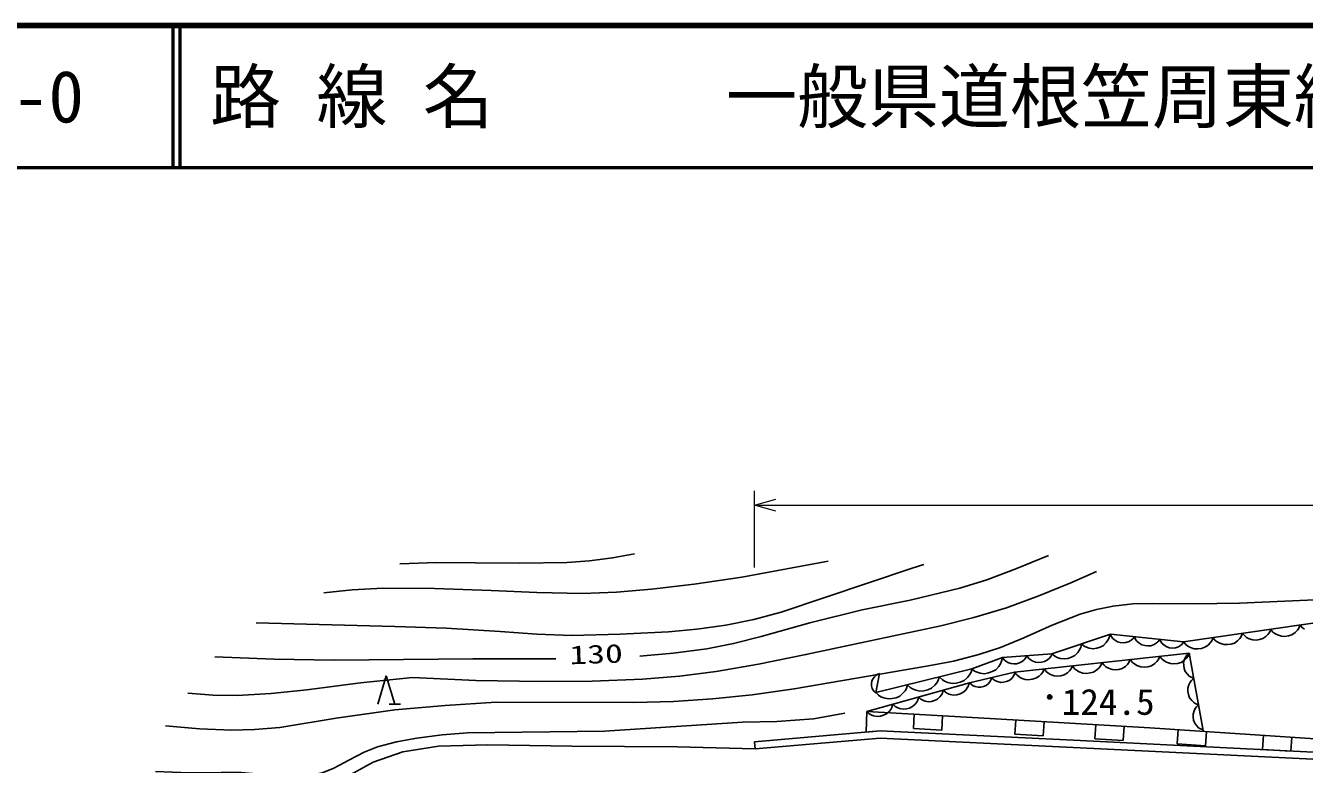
# Model space of a CAD drawing. Units: millimetres, scale not verified. Extents: x 40000 to 680000, y 20000 to 380000.
# Drawn here: x 167387 to 257481, y 327914 to 380000 of the extents above; entities that cross this region are included whole.
import ezdxf
from ezdxf.enums import TextEntityAlignment as Align

# ---------------------------------------------------------------- set-up
doc = ezdxf.new("R2010")
doc.units = ezdxf.units.MM
doc.header["$LTSCALE"] = 1000
for name, color, linetype, lineweight in [('M-BGD', 7, 'Continuous', 25), ('M-STR-HTXT', 7, 'Continuous', 13), ('M-TTL', 2, 'Continuous', 140), ('M-TTL-LINE', 7, 'Continuous', 50)]:
    doc.layers.add(name, color=color, linetype=linetype, lineweight=lineweight)
doc.layers.add('M-TTL-TXT', color=7, linetype='Continuous')
doc.styles.add('ＭＳ ゴシック', font='')
doc.styles.get('ＭＳ ゴシック').set_extended_font_data('MS Gothic')

msp = doc.modelspace()

# ---------------------------------------------------------------- linework, layer by layer
at = {"layer": 'M-BGD'}
for p, q in [((248969, 336549), (261320, 338334)), ((239693, 335705), (243810, 337094)), ((243716, 336841), (243768, 337080)), ((243810, 337094), (248969, 336549)), ((243810, 337094), (243894, 336914)), ((253031, 336924), (253126, 337150)), ((253126, 337150), (253273, 336969)), ((253273, 336969), (253409, 336867)), ((254772, 336943), (254914, 337085)), ((254914, 337085), (255015, 337221)), ((255015, 337221), (255105, 337436)), ((255105, 337436), (255260, 337246)), ((255260, 337246), (255403, 337139)), ((255403, 337139), (255587, 337039)), ((255587, 337039), (255855, 336950)), ((255855, 336950), (256110, 336944)), ((256110, 336944), (256359, 336980)), ((256359, 336980), (256603, 337058)), ((256603, 337058), (256834, 337219)), ((256834, 337219), (256982, 337368)), ((256982, 337368), (257089, 337510)), ((257089, 337510), (257184, 337736)), ((257184, 337736), (257338, 337546)), ((257338, 337546), (257481, 337440)), ((241640, 335991), (241723, 336158)), ((241723, 336158), (241778, 336409)), ((241778, 336409), (241964, 336250)), ((241964, 336250), (242124, 336171)), ((242124, 336171), (242324, 336105)), ((242324, 336105), (242603, 336066)), ((242603, 336066), (242855, 336107)), ((242855, 336107), (243094, 336188)), ((243094, 336188), (243319, 336308)), ((243319, 336308), (243518, 336508)), ((243518, 336508), (243636, 336681)), ((243636, 336681), (243716, 336841)), ((243894, 336914), (243985, 336802)), ((243985, 336802), (244109, 336687)), ((244109, 336687), (244301, 336564)), ((244301, 336564), (244501, 336508)), ((244501, 336508), (244703, 336487)), ((244703, 336487), (244910, 336499)), ((244910, 336499), (245124, 336579)), ((245124, 336579), (245270, 336666)), ((245270, 336666), (245382, 336757)), ((245382, 336757), (245501, 336915)), ((245501, 336915), (245589, 336725)), ((245589, 336725), (245685, 336606)), ((245685, 336606), (245817, 336484)), ((245817, 336484), (246021, 336354)), ((246021, 336354), (246232, 336295)), ((246232, 336295), (246447, 336272)), ((246447, 336272), (246665, 336285)), ((246665, 336285), (246891, 336370)), ((246891, 336370), (247046, 336462)), ((247046, 336462), (247165, 336558)), ((247165, 336558), (247291, 336726)), ((247291, 336726), (247375, 336546)), ((247375, 336546), (247465, 336434)), ((247465, 336434), (247590, 336318)), ((247590, 336318), (247782, 336195)), ((247782, 336195), (247981, 336140)), ((247981, 336140), (248184, 336119)), ((248184, 336119), (248391, 336131)), ((248391, 336131), (248604, 336211)), ((248604, 336211), (248750, 336298)), ((248750, 336298), (248862, 336389)), ((248862, 336389), (248982, 336547)), ((248969, 336549), (249124, 336359)), ((249124, 336359), (249267, 336252)), ((249267, 336252), (249451, 336151)), ((249451, 336151), (249718, 336063)), ((249718, 336063), (249974, 336057)), ((249974, 336057), (250223, 336093)), ((250223, 336093), (250467, 336171)), ((250467, 336171), (250698, 336332)), ((250698, 336332), (250846, 336480)), ((250846, 336480), (250953, 336623)), ((250953, 336623), (251047, 336849)), ((251047, 336849), (251202, 336659)), ((251202, 336659), (251345, 336553)), ((251345, 336553), (251529, 336452)), ((251529, 336452), (251797, 336363)), ((251797, 336363), (252052, 336358)), ((252052, 336358), (252302, 336394)), ((252302, 336394), (252545, 336471)), ((252545, 336471), (252776, 336632)), ((252776, 336632), (252925, 336781)), ((252925, 336781), (253031, 336924)), ((253409, 336867), (253585, 336771)), ((253585, 336771), (253839, 336687)), ((253839, 336687), (254083, 336682)), ((254083, 336682), (254320, 336716)), ((254320, 336716), (254552, 336790)), ((254552, 336790), (254772, 336943)), ((234039, 334664), (236221, 335457)), ((236067, 335010), (236149, 335186)), ((236149, 335186), (236200, 335450)), ((236221, 335457), (239693, 335705)), ((236221, 335457), (236335, 335295)), ((236335, 335295), (236444, 335201)), ((236444, 335201), (236587, 335108)), ((237064, 334416), (249366, 335755)), ((237408, 335065), (237604, 335181)), ((237604, 335181), (237733, 335293)), ((237733, 335293), (237827, 335402)), ((237827, 335402), (237917, 335578)), ((237917, 335578), (238037, 335407)), ((238037, 335407), (238153, 335307)), ((238153, 335307), (238304, 335209)), ((238304, 335209), (238527, 335117)), ((238961, 335112), (239174, 335163)), ((239174, 335163), (239381, 335286)), ((239381, 335286), (239517, 335404)), ((239517, 335404), (239617, 335519)), ((239617, 335519), (239712, 335707)), ((239693, 335705), (239889, 335539)), ((239889, 335539), (240056, 335456)), ((240056, 335456), (240265, 335387)), ((240265, 335387), (240557, 335347)), ((240557, 335347), (240822, 335389)), ((240822, 335389), (241072, 335474)), ((241072, 335474), (241308, 335600)), ((241308, 335600), (241516, 335809)), ((241516, 335809), (241640, 335991)), ((245119, 335091), (245216, 335303)), ((245216, 335303), (245364, 335108)), ((246936, 335026), (247090, 335169)), ((247090, 335169), (247201, 335308)), ((247201, 335308), (247304, 335530)), ((247304, 335530), (247452, 335335)), ((247452, 335335), (247591, 335224)), ((247591, 335224), (247771, 335117)), ((248787, 335100), (249024, 335253)), ((249041, 335330), (248973, 335098)), ((249024, 335253), (249177, 335396)), ((249121, 335491), (249041, 335330)), ((249208, 335616), (249121, 335491)), ((249177, 335396), (249289, 335535)), ((249366, 335755), (249208, 335616)), ((249289, 335535), (249392, 335758)), ((249366, 335755), (250358, 330299)), ((227388, 334259), (227290, 334192)), ((227293, 332977), (234039, 334664)), ((227541, 334316), (227293, 332977)), ((227541, 334316), (227388, 334259)), ((233890, 333672), (237064, 334416)), ((233897, 334233), (234002, 334407)), ((234002, 334407), (234084, 334675)), ((234039, 334664), (234247, 334495)), ((234247, 334495), (234424, 334412)), ((234424, 334412), (234644, 334345)), ((234644, 334345), (234950, 334310)), ((234950, 334310), (235226, 334361)), ((235226, 334361), (235485, 334455)), ((235485, 334455), (235729, 334593)), ((235729, 334593), (235941, 334817)), ((235941, 334817), (236067, 335010)), ((236587, 335108), (236798, 335021)), ((236798, 335021), (237004, 335002)), ((237004, 335002), (237207, 335016)), ((237042, 334236), (237103, 334425)), ((237064, 334416), (237212, 334221)), ((237207, 335016), (237408, 335065)), ((238527, 335117), (238745, 335096)), ((238745, 335096), (238961, 335112)), ((238785, 334138), (238938, 334282)), ((238938, 334282), (239050, 334421)), ((239050, 334421), (239152, 334643)), ((239152, 334643), (239293, 334457)), ((239293, 334457), (239425, 334351)), ((239425, 334351), (239597, 334249)), ((239597, 334249), (239849, 334156)), ((240565, 334233), (240790, 334379)), ((240790, 334379), (240936, 334515)), ((240936, 334515), (241043, 334648)), ((241043, 334648), (241140, 334859)), ((241140, 334859), (241288, 334664)), ((241288, 334664), (241427, 334553)), ((241427, 334553), (241608, 334446)), ((241608, 334446), (241872, 334348)), ((241872, 334348), (242127, 334333)), ((242127, 334333), (242378, 334360)), ((242378, 334360), (242624, 334429)), ((242624, 334429), (242860, 334582)), ((242860, 334582), (243014, 334725)), ((243014, 334725), (243125, 334864)), ((243125, 334864), (243228, 335087)), ((243228, 335087), (243369, 334901)), ((243369, 334901), (243501, 334795)), ((243501, 334795), (243673, 334693)), ((243673, 334693), (243925, 334599)), ((243925, 334599), (244168, 334585)), ((244168, 334585), (244406, 334611)), ((244406, 334611), (244641, 334677)), ((244641, 334677), (244866, 334822)), ((244866, 334822), (245012, 334959)), ((245012, 334959), (245119, 335091)), ((245364, 335108), (245503, 334996)), ((245503, 334996), (245684, 334889)), ((245684, 334889), (245948, 334791)), ((245948, 334791), (246203, 334777)), ((246203, 334777), (246454, 334804)), ((246454, 334804), (246700, 334873)), ((246700, 334873), (246936, 335026)), ((247771, 335117), (248036, 335019)), ((248036, 335019), (248291, 335004)), ((248291, 335004), (248541, 335031)), ((248541, 335031), (248787, 335100)), ((248973, 335098), (248976, 334879)), ((248976, 334879), (249015, 334667)), ((249015, 334667), (249089, 334461)), ((249089, 334461), (249234, 334267)), ((249234, 334267), (249366, 334145)), ((192192, 332161), (192792, 334161)), ((192792, 334161), (193392, 332161)), ((226648, 331638), (233890, 333672)), ((226985, 333622), (226982, 333452)), ((226982, 333452), (227034, 333271)), ((227016, 333787), (226985, 333622)), ((227074, 333947), (227016, 333787)), ((227187, 334097), (227074, 333947)), ((227290, 334192), (227187, 334097)), ((229446, 333278), (229524, 333535)), ((229524, 333535), (229714, 333345)), ((231198, 333290), (231432, 333490)), ((231432, 333490), (231577, 333669)), ((231577, 333669), (231677, 333836)), ((231677, 333836), (231755, 334093)), ((231755, 334093), (231953, 333895)), ((231953, 333895), (232128, 333790)), ((232128, 333790), (232349, 333697)), ((232349, 333697), (232663, 333627)), ((232663, 333627), (232954, 333650)), ((232954, 333650), (233234, 333720)), ((233234, 333720), (233502, 333837)), ((233502, 333837), (233746, 334046)), ((233731, 333311), (233810, 333452)), ((233746, 334046), (233897, 334233)), ((233810, 333452), (233869, 333666)), ((233890, 333672), (234020, 333538)), ((234020, 333538), (234135, 333466)), ((234135, 333466), (234282, 333402)), ((234282, 333402), (234491, 333352)), ((234491, 333352), (234685, 333365)), ((234685, 333365), (234872, 333409)), ((234872, 333409), (235051, 333484)), ((235051, 333484), (235216, 333621)), ((235216, 333621), (235319, 333744)), ((235319, 333744), (235391, 333859)), ((235391, 333859), (235448, 334037)), ((235448, 334037), (235586, 333894)), ((235586, 333894), (235708, 333818)), ((235708, 333818), (235864, 333750)), ((235864, 333750), (236086, 333697)), ((236086, 333697), (236292, 333711)), ((236292, 333711), (236491, 333757)), ((236491, 333757), (236682, 333837)), ((236682, 333837), (236857, 333983)), ((236857, 333983), (236966, 334113)), ((236966, 334113), (237042, 334236)), ((237212, 334221), (237351, 334109)), ((237351, 334109), (237532, 334002)), ((237532, 334002), (237796, 333904)), ((237796, 333904), (238051, 333889)), ((238051, 333889), (238302, 333917)), ((238302, 333917), (238548, 333986)), ((238548, 333986), (238785, 334138)), ((239849, 334156), (240092, 334142)), ((240092, 334142), (240330, 334168)), ((240330, 334168), (240565, 334233)), ((249345, 333535), (249273, 333291)), ((249430, 333705), (249345, 333535)), ((249366, 334145), (249492, 334058)), ((249521, 333838), (249430, 333705)), ((249492, 334058), (249688, 333984)), ((249688, 333984), (249521, 333838)), ((227034, 333271), (227096, 333146)), ((227096, 333146), (227163, 333048)), ((227163, 333048), (227286, 332940)), ((227293, 332977), (227482, 332788)), ((227482, 332788), (227650, 332687)), ((227650, 332687), (227862, 332598)), ((227862, 332598), (228163, 332531)), ((228163, 332531), (228442, 332553)), ((228442, 332553), (228710, 332620)), ((228710, 332620), (228966, 332732)), ((228966, 332732), (229200, 332933)), ((229200, 332933), (229346, 333111)), ((229346, 333111), (229446, 333278)), ((229714, 333345), (229881, 333245)), ((229881, 333245), (230093, 333156)), ((230093, 333156), (230394, 333089)), ((230169, 332311), (230248, 332452)), ((230248, 332452), (230306, 332665)), ((230306, 332665), (230459, 332521)), ((230394, 333089), (230673, 333111)), ((230459, 332521), (230592, 332446)), ((230592, 332446), (230760, 332381)), ((230673, 333111), (230941, 333178)), ((230941, 333178), (231198, 333290)), ((231423, 332418), (231621, 332511)), ((231621, 332511), (231800, 332673)), ((231800, 332673), (231909, 332816)), ((231909, 332816), (231984, 332949)), ((231984, 332949), (232039, 333152)), ((232039, 333152), (232200, 333000)), ((232200, 333000), (232341, 332921)), ((232341, 332921), (232518, 332852)), ((232518, 332852), (232769, 332804)), ((232769, 332804), (232998, 332829)), ((232998, 332829), (233218, 332891)), ((233218, 332891), (233427, 332989)), ((233427, 332989), (233616, 333160)), ((233616, 333160), (233731, 333311)), ((249273, 333291), (249277, 333059)), ((249277, 333059), (249317, 332835)), ((249317, 332835), (249396, 332618)), ((249396, 332618), (249549, 332414)), ((192992, 332161), (193792, 332161)), ((226603, 330190), (226648, 331638)), ((226648, 331638), (226809, 331486)), ((226648, 331638), (235328, 331142)), ((228036, 331475), (228224, 331646)), ((228224, 331646), (228340, 331797)), ((228340, 331797), (228419, 331938)), ((228419, 331938), (228477, 332152)), ((228477, 332152), (228638, 331999)), ((228638, 331999), (228779, 331921)), ((228779, 331921), (228956, 331852)), ((228956, 331852), (229206, 331804)), ((229206, 331804), (229436, 331829)), ((229436, 331829), (229656, 331890)), ((229656, 331890), (229865, 331989)), ((229865, 331989), (230054, 332160)), ((230054, 332160), (230169, 332311)), ((230760, 332381), (230997, 332336)), ((230997, 332336), (231215, 332360)), ((231215, 332360), (231423, 332418)), ((249549, 332414), (249688, 332285)), ((249703, 331690), (249635, 331458)), ((249688, 332285), (249820, 332193)), ((249783, 331851), (249703, 331690)), ((249870, 331976), (249783, 331851)), ((249820, 332193), (250028, 332115)), ((250028, 332115), (249870, 331976)), ((226809, 331486), (226950, 331407)), ((226950, 331407), (227127, 331338)), ((227127, 331338), (227377, 331290)), ((227377, 331290), (227607, 331315)), ((227607, 331315), (227826, 331377)), ((227826, 331377), (228036, 331475)), ((229990, 331447), (229933, 330449)), ((231929, 330334), (231986, 331333)), ((235328, 331142), (246588, 330497)), ((237145, 331038), (237088, 330039)), ((239084, 329925), (239142, 330923)), ((242775, 330715), (242718, 329717)), ((249635, 331458), (249638, 331239)), ((249638, 331239), (249677, 331026)), ((249677, 331026), (249751, 330820)), ((249751, 330820), (249896, 330627)), ((218736, 329514), (227584, 330274)), ((218779, 329016), (227593, 329773)), ((227584, 330274), (226603, 330190)), ((227584, 330274), (241218, 329619)), ((241218, 329619), (227584, 330274)), ((227593, 329773), (241194, 329119)), ((229933, 330449), (231929, 330334)), ((237088, 330039), (239084, 329925)), ((244714, 329603), (244772, 330601)), ((246588, 330497), (258592, 329703)), ((248591, 330365), (248525, 329367)), ((249896, 330627), (250028, 330505)), ((250028, 330505), (250153, 330418)), ((250153, 330418), (250350, 330344)), ((250521, 329235), (250587, 330233)), ((254593, 329968), (254527, 328970)), ((256523, 328838), (256589, 329836)), ((196485, 329207), (193955, 328811)), ((199957, 329307), (196485, 329207)), ((205860, 329207), (199957, 329307)), ((213300, 329158), (205860, 329207)), ((218779, 329016), (213300, 329158)), ((218736, 329514), (218779, 329016)), ((241194, 329119), (262039, 328086)), ((241218, 329619), (262061, 328586)), ((259633, 328706), (241218, 329619)), ((242718, 329717), (244714, 329603)), ((248525, 329367), (250521, 329235)), ((254527, 328970), (256523, 328838)), ((191872, 328067), (190037, 327074)), ((193955, 328811), (191872, 328067))]:
    msp.add_line(p, q, dxfattribs=at)
for points in [[(193759, 342054), (196357, 342146), (199084, 342137), (202202, 342091), (205527, 342145), (207123, 342256), (208736, 342473), (210277, 342749)], [(210659, 335543), (213009, 335754), (215390, 336072), (217264, 336436), (219202, 336924), (222628, 337888), (226314, 338811), (229694, 339499), (233203, 340330), (235111, 340934), (237140, 341694), (239443, 342650)], [(178815, 332928), (180610, 332798), (182296, 332777), (184694, 332917), (187204, 333172), (190973, 333659), (194640, 334032), (199107, 333839), (203706, 333753), (207296, 333785), (210858, 333920), (213449, 334142), (216029, 334471), (219028, 334984), (222359, 335663), (231862, 337690), (234192, 338272), (236491, 338959), (238765, 339788), (241028, 340723), (242842, 341509)], [(183640, 337888), (193408, 337646), (197008, 337523), (200810, 337286), (203403, 337091), (205873, 337013), (209274, 337086), (212685, 337262), (214677, 337447), (216725, 337739), (218685, 338139), (220622, 338643), (229844, 341747), (230663, 342005)], [(188402, 340021), (190392, 340224), (192579, 340339), (196191, 340314), (200189, 340180), (203402, 340023), (206617, 339973), (209016, 340063), (211474, 340258), (214493, 340616), (217855, 341125), (223917, 342253)], [(177239, 330646), (179630, 330429), (181908, 330333), (183510, 330370), (185305, 330520), (189270, 331175), (193408, 331753), (196939, 332079), (200532, 332305), (210237, 332285), (213037, 332357), (215780, 332531), (218565, 332819), (221537, 333237), (230997, 334856), (232762, 335205), (234541, 335666), (236062, 336167), (237711, 336834), (239718, 337735), (241685, 338506), (242840, 338843), (244005, 339078), (245391, 339226), (246791, 339264), (249714, 339224), (252913, 339290), (262479, 339696)], [(180713, 335507), (184910, 335337), (189121, 335269), (198903, 335356), (204733, 335347)], [(176545, 327422), (178943, 327328), (181167, 327345), (182567, 327351), (183887, 327238), (185278, 327066), (186573, 327033), (187376, 327117), (188350, 327353), (189100, 327651), (190165, 328208), (191229, 328770), (192171, 329147), (193529, 329501), (194945, 329760), (196731, 330006), (198526, 330151), (208173, 330257), (217898, 330887), (220316, 330945), (222906, 331133), (225106, 331539)]]:
    msp.add_lwpolyline(points, dxfattribs=at)
for radius in [150, 90, 30]:
    msp.add_circle((239536, 332677), radius, dxfattribs=at)
at = {"layer": 'M-STR-HTXT'}
for p, q in [((218736, 341792), (218736, 347190)), ((218736, 346190), (220236, 346610)), ((220236, 345770), (218736, 346190)), ((218736, 346190), (439301, 346190))]:
    msp.add_line(p, q, dxfattribs=at)
at = {"layer": 'M-TTL'}
msp.add_line((680000, 380000), (40000, 380000), dxfattribs=at)
at = {"layer": 'M-TTL-LINE'}
for p, q in [((177750, 380000), (177750, 370000)), ((178250, 380000), (178250, 370000)), ((40000, 370000), (680000, 370000))]:
    msp.add_line(p, q, dxfattribs=at)

# ---------------------------------------------------------------- texts
at = {"layer": 'M-BGD', "style": 'ＭＳ ゴシック', "width": 1.4}
msp.add_text('130', height=1320, rotation=1.9, dxfattribs=at).set_placement((205727, 334574), align=Align.BOTTOM_LEFT)
at = {"layer": 'M-BGD', "style": 'ＭＳ ゴシック', "width": 1.05}
msp.add_text('124.5', height=1833, dxfattribs=at).set_placement((240384, 330860), align=Align.BOTTOM_LEFT)
at = {"layer": 'M-TTL-TXT', "style": 'ＭＳ ゴシック'}
for s, p in [('10-0', (161521, 375000)), ('路 線 名', (180380, 375000)), ('一般県道根笠周東線', (216734, 375000))]:
    msp.add_text(s, height=3666, dxfattribs=at).set_placement(p, align=Align.MIDDLE_LEFT)

doc.saveas('drawing.dxf')
